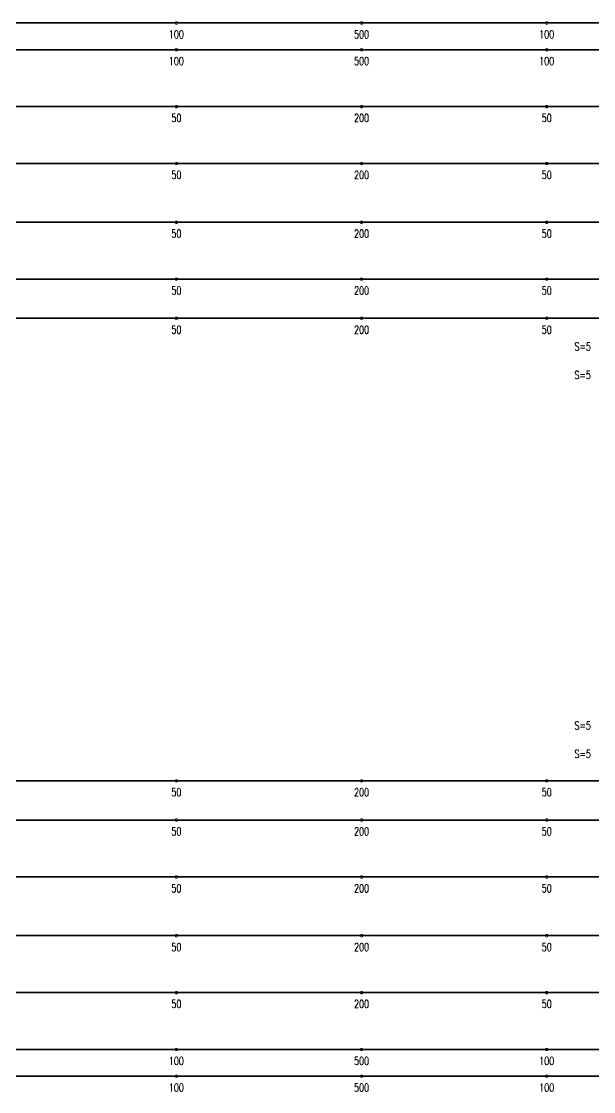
# Model space of a CAD drawing. Header units: millimetres. Extents: x 380619 to 446324, y 8350 to 38950.
# Drawn here: x 414297 to 430367, y 8468 to 38545 of the extents above; entities that cross this region are included whole.
import ezdxf

# ---------------------------------------------------------------- set-up
doc = ezdxf.new("R2010")
doc.units = ezdxf.units.MM
doc.layers.add('Current plane_Column', color=7, linetype='Continuous', true_color=0x4b00ff)
doc.layers.add('NDC_S-TENDON', color=6, linetype='Continuous', lineweight=35)
doc.layers.add('NDC_S_ANNO', color=7, linetype='Continuous', lineweight=20)
doc.styles.add('NDC_ANNO', font='', dxfattribs={"width": 0.8})
doc.styles.get('NDC_ANNO').set_extended_font_data('Dotum')

# ---------------------------------------------------------------- blocks, each defined once
blk = doc.blocks.new('HTB TDX')
at = {"layer": 'NDC_S-TENDON', "linetype": 'Continuous'}
for points, elevation in [([(36090, 29000, 20, 20, 0), (36070, 29035, 20, 20, 0), (36030, 29035, 20, 20, 0), (36010, 29000, 20, 20, 0), (36030, 28965, 20, 20, 0), (36070, 28965, 20, 20, 0)], 3200), ([(36090, 29000, 20, 20, 0), (36070, 29035, 20, 20, 0), (36030, 29035, 20, 20, 0), (36010, 29000, 20, 20, 0), (36030, 28965, 20, 20, 0), (36070, 28965, 20, 20, 0)], 3200), ([(41290, 29000, 20, 20, 0), (41270, 29035, 20, 20, 0), (41230, 29035, 20, 20, 0), (41210, 29000, 20, 20, 0), (41230, 28965, 20, 20, 0), (41270, 28965, 20, 20, 0)], 3600), ([(41290, 29000, 20, 20, 0), (41270, 29035, 20, 20, 0), (41230, 29035, 20, 20, 0), (41210, 29000, 20, 20, 0), (41230, 28965, 20, 20, 0), (41270, 28965, 20, 20, 0)], 3600), ([(41290, 29000, 20, 20, 0), (41270, 29035, 20, 20, 0), (41230, 29035, 20, 20, 0), (41210, 29000, 20, 20, 0), (41230, 28965, 20, 20, 0), (41270, 28965, 20, 20, 0)], 3600), ([(41290, 29000, 20, 20, 0), (41270, 29035, 20, 20, 0), (41230, 29035, 20, 20, 0), (41210, 29000, 20, 20, 0), (41230, 28965, 20, 20, 0), (41270, 28965, 20, 20, 0)], 3600), ([(46490, 29000, 20, 20, 0), (46470, 29035, 20, 20, 0), (46430, 29035, 20, 20, 0), (46410, 29000, 20, 20, 0), (46430, 28965, 20, 20, 0), (46470, 28965, 20, 20, 0)], 3200), ([(46490, 29000, 20, 20, 0), (46470, 29035, 20, 20, 0), (46430, 29035, 20, 20, 0), (46410, 29000, 20, 20, 0), (46430, 28965, 20, 20, 0), (46470, 28965, 20, 20, 0)], 3200), ([(36090, 28250, 20, 20, 0), (36070, 28285, 20, 20, 0), (36030, 28285, 20, 20, 0), (36010, 28250, 20, 20, 0), (36030, 28215, 20, 20, 0), (36070, 28215, 20, 20, 0)], 3200), ([(36090, 28250, 20, 20, 0), (36070, 28285, 20, 20, 0), (36030, 28285, 20, 20, 0), (36010, 28250, 20, 20, 0), (36030, 28215, 20, 20, 0), (36070, 28215, 20, 20, 0)], 3200), ([(41290, 28250, 20, 20, 0), (41270, 28285, 20, 20, 0), (41230, 28285, 20, 20, 0), (41210, 28250, 20, 20, 0), (41230, 28215, 20, 20, 0), (41270, 28215, 20, 20, 0)], 3600), ([(41290, 28250, 20, 20, 0), (41270, 28285, 20, 20, 0), (41230, 28285, 20, 20, 0), (41210, 28250, 20, 20, 0), (41230, 28215, 20, 20, 0), (41270, 28215, 20, 20, 0)], 3600), ([(41290, 28250, 20, 20, 0), (41270, 28285, 20, 20, 0), (41230, 28285, 20, 20, 0), (41210, 28250, 20, 20, 0), (41230, 28215, 20, 20, 0), (41270, 28215, 20, 20, 0)], 3600), ([(41290, 28250, 20, 20, 0), (41270, 28285, 20, 20, 0), (41230, 28285, 20, 20, 0), (41210, 28250, 20, 20, 0), (41230, 28215, 20, 20, 0), (41270, 28215, 20, 20, 0)], 3600), ([(46490, 28250, 20, 20, 0), (46470, 28285, 20, 20, 0), (46430, 28285, 20, 20, 0), (46410, 28250, 20, 20, 0), (46430, 28215, 20, 20, 0), (46470, 28215, 20, 20, 0)], 3200), ([(46490, 28250, 20, 20, 0), (46470, 28285, 20, 20, 0), (46430, 28285, 20, 20, 0), (46410, 28250, 20, 20, 0), (46430, 28215, 20, 20, 0), (46470, 28215, 20, 20, 0)], 3200), ([(36090, 26650, 20, 20, 0), (36070, 26685, 20, 20, 0), (36030, 26685, 20, 20, 0), (36010, 26650, 20, 20, 0), (36030, 26615, 20, 20, 0), (36070, 26615, 20, 20, 0)], 3500), ([(36090, 26650, 20, 20, 0), (36070, 26685, 20, 20, 0), (36030, 26685, 20, 20, 0), (36010, 26650, 20, 20, 0), (36030, 26615, 20, 20, 0), (36070, 26615, 20, 20, 0)], 3500), ([(41290, 26650, 20, 20, 0), (41270, 26685, 20, 20, 0), (41230, 26685, 20, 20, 0), (41210, 26650, 20, 20, 0), (41230, 26615, 20, 20, 0), (41270, 26615, 20, 20, 0)], 3650), ([(41290, 26650, 20, 20, 0), (41270, 26685, 20, 20, 0), (41230, 26685, 20, 20, 0), (41210, 26650, 20, 20, 0), (41230, 26615, 20, 20, 0), (41270, 26615, 20, 20, 0)], 3650), ([(41290, 26650, 20, 20, 0), (41270, 26685, 20, 20, 0), (41230, 26685, 20, 20, 0), (41210, 26650, 20, 20, 0), (41230, 26615, 20, 20, 0), (41270, 26615, 20, 20, 0)], 3650), ([(41290, 26650, 20, 20, 0), (41270, 26685, 20, 20, 0), (41230, 26685, 20, 20, 0), (41210, 26650, 20, 20, 0), (41230, 26615, 20, 20, 0), (41270, 26615, 20, 20, 0)], 3650), ([(46490, 26650, 20, 20, 0), (46470, 26685, 20, 20, 0), (46430, 26685, 20, 20, 0), (46410, 26650, 20, 20, 0), (46430, 26615, 20, 20, 0), (46470, 26615, 20, 20, 0)], 3500), ([(46490, 26650, 20, 20, 0), (46470, 26685, 20, 20, 0), (46430, 26685, 20, 20, 0), (46410, 26650, 20, 20, 0), (46430, 26615, 20, 20, 0), (46470, 26615, 20, 20, 0)], 3500), ([(36090, 25050, 20, 20, 0), (36070, 25085, 20, 20, 0), (36030, 25085, 20, 20, 0), (36010, 25050, 20, 20, 0), (36030, 25015, 20, 20, 0), (36070, 25015, 20, 20, 0)], 3500), ([(36090, 25050, 20, 20, 0), (36070, 25085, 20, 20, 0), (36030, 25085, 20, 20, 0), (36010, 25050, 20, 20, 0), (36030, 25015, 20, 20, 0), (36070, 25015, 20, 20, 0)], 3500), ([(41290, 25050, 20, 20, 0), (41270, 25085, 20, 20, 0), (41230, 25085, 20, 20, 0), (41210, 25050, 20, 20, 0), (41230, 25015, 20, 20, 0), (41270, 25015, 20, 20, 0)], 3650), ([(41290, 25050, 20, 20, 0), (41270, 25085, 20, 20, 0), (41230, 25085, 20, 20, 0), (41210, 25050, 20, 20, 0), (41230, 25015, 20, 20, 0), (41270, 25015, 20, 20, 0)], 3650), ([(41290, 25050, 20, 20, 0), (41270, 25085, 20, 20, 0), (41230, 25085, 20, 20, 0), (41210, 25050, 20, 20, 0), (41230, 25015, 20, 20, 0), (41270, 25015, 20, 20, 0)], 3650), ([(41290, 25050, 20, 20, 0), (41270, 25085, 20, 20, 0), (41230, 25085, 20, 20, 0), (41210, 25050, 20, 20, 0), (41230, 25015, 20, 20, 0), (41270, 25015, 20, 20, 0)], 3650), ([(46490, 25050, 20, 20, 0), (46470, 25085, 20, 20, 0), (46430, 25085, 20, 20, 0), (46410, 25050, 20, 20, 0), (46430, 25015, 20, 20, 0), (46470, 25015, 20, 20, 0)], 3500), ([(46490, 25050, 20, 20, 0), (46470, 25085, 20, 20, 0), (46430, 25085, 20, 20, 0), (46410, 25050, 20, 20, 0), (46430, 25015, 20, 20, 0), (46470, 25015, 20, 20, 0)], 3500), ([(36090, 23400, 20, 20, 0), (36070, 23435, 20, 20, 0), (36030, 23435, 20, 20, 0), (36010, 23400, 20, 20, 0), (36030, 23365, 20, 20, 0), (36070, 23365, 20, 20, 0)], 3500), ([(36090, 23400, 20, 20, 0), (36070, 23435, 20, 20, 0), (36030, 23435, 20, 20, 0), (36010, 23400, 20, 20, 0), (36030, 23365, 20, 20, 0), (36070, 23365, 20, 20, 0)], 3500), ([(41290, 23400, 20, 20, 0), (41270, 23435, 20, 20, 0), (41230, 23435, 20, 20, 0), (41210, 23400, 20, 20, 0), (41230, 23365, 20, 20, 0), (41270, 23365, 20, 20, 0)], 3650), ([(41290, 23400, 20, 20, 0), (41270, 23435, 20, 20, 0), (41230, 23435, 20, 20, 0), (41210, 23400, 20, 20, 0), (41230, 23365, 20, 20, 0), (41270, 23365, 20, 20, 0)], 3650), ([(41290, 23400, 20, 20, 0), (41270, 23435, 20, 20, 0), (41230, 23435, 20, 20, 0), (41210, 23400, 20, 20, 0), (41230, 23365, 20, 20, 0), (41270, 23365, 20, 20, 0)], 3650), ([(41290, 23400, 20, 20, 0), (41270, 23435, 20, 20, 0), (41230, 23435, 20, 20, 0), (41210, 23400, 20, 20, 0), (41230, 23365, 20, 20, 0), (41270, 23365, 20, 20, 0)], 3650), ([(46490, 23400, 20, 20, 0), (46470, 23435, 20, 20, 0), (46430, 23435, 20, 20, 0), (46410, 23400, 20, 20, 0), (46430, 23365, 20, 20, 0), (46470, 23365, 20, 20, 0)], 3500), ([(46490, 23400, 20, 20, 0), (46470, 23435, 20, 20, 0), (46430, 23435, 20, 20, 0), (46410, 23400, 20, 20, 0), (46430, 23365, 20, 20, 0), (46470, 23365, 20, 20, 0)], 3500), ([(36090, 21800, 20, 20, 0), (36070, 21835, 20, 20, 0), (36030, 21835, 20, 20, 0), (36010, 21800, 20, 20, 0), (36030, 21765, 20, 20, 0), (36070, 21765, 20, 20, 0)], 3500), ([(36090, 21800, 20, 20, 0), (36070, 21835, 20, 20, 0), (36030, 21835, 20, 20, 0), (36010, 21800, 20, 20, 0), (36030, 21765, 20, 20, 0), (36070, 21765, 20, 20, 0)], 3500), ([(41290, 21800, 20, 20, 0), (41270, 21835, 20, 20, 0), (41230, 21835, 20, 20, 0), (41210, 21800, 20, 20, 0), (41230, 21765, 20, 20, 0), (41270, 21765, 20, 20, 0)], 3650), ([(41290, 21800, 20, 20, 0), (41270, 21835, 20, 20, 0), (41230, 21835, 20, 20, 0), (41210, 21800, 20, 20, 0), (41230, 21765, 20, 20, 0), (41270, 21765, 20, 20, 0)], 3650), ([(41290, 21800, 20, 20, 0), (41270, 21835, 20, 20, 0), (41230, 21835, 20, 20, 0), (41210, 21800, 20, 20, 0), (41230, 21765, 20, 20, 0), (41270, 21765, 20, 20, 0)], 3650), ([(41290, 21800, 20, 20, 0), (41270, 21835, 20, 20, 0), (41230, 21835, 20, 20, 0), (41210, 21800, 20, 20, 0), (41230, 21765, 20, 20, 0), (41270, 21765, 20, 20, 0)], 3650), ([(46490, 21800, 20, 20, 0), (46470, 21835, 20, 20, 0), (46430, 21835, 20, 20, 0), (46410, 21800, 20, 20, 0), (46430, 21765, 20, 20, 0), (46470, 21765, 20, 20, 0)], 3500), ([(46490, 21800, 20, 20, 0), (46470, 21835, 20, 20, 0), (46430, 21835, 20, 20, 0), (46410, 21800, 20, 20, 0), (46430, 21765, 20, 20, 0), (46470, 21765, 20, 20, 0)], 3500), ([(36090, 20700, 20, 20, 0), (36070, 20735, 20, 20, 0), (36030, 20735, 20, 20, 0), (36010, 20700, 20, 20, 0), (36030, 20665, 20, 20, 0), (36070, 20665, 20, 20, 0)], 3500), ([(36090, 20700, 20, 20, 0), (36070, 20735, 20, 20, 0), (36030, 20735, 20, 20, 0), (36010, 20700, 20, 20, 0), (36030, 20665, 20, 20, 0), (36070, 20665, 20, 20, 0)], 3500), ([(41290, 20700, 20, 20, 0), (41270, 20735, 20, 20, 0), (41230, 20735, 20, 20, 0), (41210, 20700, 20, 20, 0), (41230, 20665, 20, 20, 0), (41270, 20665, 20, 20, 0)], 3650), ([(41290, 20700, 20, 20, 0), (41270, 20735, 20, 20, 0), (41230, 20735, 20, 20, 0), (41210, 20700, 20, 20, 0), (41230, 20665, 20, 20, 0), (41270, 20665, 20, 20, 0)], 3650), ([(41290, 20700, 20, 20, 0), (41270, 20735, 20, 20, 0), (41230, 20735, 20, 20, 0), (41210, 20700, 20, 20, 0), (41230, 20665, 20, 20, 0), (41270, 20665, 20, 20, 0)], 3650), ([(41290, 20700, 20, 20, 0), (41270, 20735, 20, 20, 0), (41230, 20735, 20, 20, 0), (41210, 20700, 20, 20, 0), (41230, 20665, 20, 20, 0), (41270, 20665, 20, 20, 0)], 3650), ([(46490, 20700, 20, 20, 0), (46470, 20735, 20, 20, 0), (46430, 20735, 20, 20, 0), (46410, 20700, 20, 20, 0), (46430, 20665, 20, 20, 0), (46470, 20665, 20, 20, 0)], 3500), ([(46490, 20700, 20, 20, 0), (46470, 20735, 20, 20, 0), (46430, 20735, 20, 20, 0), (46410, 20700, 20, 20, 0), (46430, 20665, 20, 20, 0), (46470, 20665, 20, 20, 0)], 3500), ([(36090, 7700, 20, 20, 0), (36070, 7735, 20, 20, 0), (36030, 7735, 20, 20, 0), (36010, 7700, 20, 20, 0), (36030, 7665, 20, 20, 0), (36070, 7665, 20, 20, 0)], 3500), ([(36090, 7700, 20, 20, 0), (36070, 7735, 20, 20, 0), (36030, 7735, 20, 20, 0), (36010, 7700, 20, 20, 0), (36030, 7665, 20, 20, 0), (36070, 7665, 20, 20, 0)], 3500), ([(41290, 7700, 20, 20, 0), (41270, 7735, 20, 20, 0), (41230, 7735, 20, 20, 0), (41210, 7700, 20, 20, 0), (41230, 7665, 20, 20, 0), (41270, 7665, 20, 20, 0)], 3650), ([(41290, 7700, 20, 20, 0), (41270, 7735, 20, 20, 0), (41230, 7735, 20, 20, 0), (41210, 7700, 20, 20, 0), (41230, 7665, 20, 20, 0), (41270, 7665, 20, 20, 0)], 3650), ([(41290, 7700, 20, 20, 0), (41270, 7735, 20, 20, 0), (41230, 7735, 20, 20, 0), (41210, 7700, 20, 20, 0), (41230, 7665, 20, 20, 0), (41270, 7665, 20, 20, 0)], 3650), ([(41290, 7700, 20, 20, 0), (41270, 7735, 20, 20, 0), (41230, 7735, 20, 20, 0), (41210, 7700, 20, 20, 0), (41230, 7665, 20, 20, 0), (41270, 7665, 20, 20, 0)], 3650), ([(46490, 7700, 20, 20, 0), (46470, 7735, 20, 20, 0), (46430, 7735, 20, 20, 0), (46410, 7700, 20, 20, 0), (46430, 7665, 20, 20, 0), (46470, 7665, 20, 20, 0)], 3500), ([(46490, 7700, 20, 20, 0), (46470, 7735, 20, 20, 0), (46430, 7735, 20, 20, 0), (46410, 7700, 20, 20, 0), (46430, 7665, 20, 20, 0), (46470, 7665, 20, 20, 0)], 3500), ([(36090, 6600, 20, 20, 0), (36070, 6635, 20, 20, 0), (36030, 6635, 20, 20, 0), (36010, 6600, 20, 20, 0), (36030, 6565, 20, 20, 0), (36070, 6565, 20, 20, 0)], 3500), ([(36090, 6600, 20, 20, 0), (36070, 6635, 20, 20, 0), (36030, 6635, 20, 20, 0), (36010, 6600, 20, 20, 0), (36030, 6565, 20, 20, 0), (36070, 6565, 20, 20, 0)], 3500), ([(41290, 6600, 20, 20, 0), (41270, 6635, 20, 20, 0), (41230, 6635, 20, 20, 0), (41210, 6600, 20, 20, 0), (41230, 6565, 20, 20, 0), (41270, 6565, 20, 20, 0)], 3650), ([(41290, 6600, 20, 20, 0), (41270, 6635, 20, 20, 0), (41230, 6635, 20, 20, 0), (41210, 6600, 20, 20, 0), (41230, 6565, 20, 20, 0), (41270, 6565, 20, 20, 0)], 3650), ([(41290, 6600, 20, 20, 0), (41270, 6635, 20, 20, 0), (41230, 6635, 20, 20, 0), (41210, 6600, 20, 20, 0), (41230, 6565, 20, 20, 0), (41270, 6565, 20, 20, 0)], 3650), ([(41290, 6600, 20, 20, 0), (41270, 6635, 20, 20, 0), (41230, 6635, 20, 20, 0), (41210, 6600, 20, 20, 0), (41230, 6565, 20, 20, 0), (41270, 6565, 20, 20, 0)], 3650), ([(46490, 6600, 20, 20, 0), (46470, 6635, 20, 20, 0), (46430, 6635, 20, 20, 0), (46410, 6600, 20, 20, 0), (46430, 6565, 20, 20, 0), (46470, 6565, 20, 20, 0)], 3500), ([(46490, 6600, 20, 20, 0), (46470, 6635, 20, 20, 0), (46430, 6635, 20, 20, 0), (46410, 6600, 20, 20, 0), (46430, 6565, 20, 20, 0), (46470, 6565, 20, 20, 0)], 3500), ([(36090, 5000, 20, 20, 0), (36070, 5035, 20, 20, 0), (36030, 5035, 20, 20, 0), (36010, 5000, 20, 20, 0), (36030, 4965, 20, 20, 0), (36070, 4965, 20, 20, 0)], 3500), ([(36090, 5000, 20, 20, 0), (36070, 5035, 20, 20, 0), (36030, 5035, 20, 20, 0), (36010, 5000, 20, 20, 0), (36030, 4965, 20, 20, 0), (36070, 4965, 20, 20, 0)], 3500), ([(41290, 5000, 20, 20, 0), (41270, 5035, 20, 20, 0), (41230, 5035, 20, 20, 0), (41210, 5000, 20, 20, 0), (41230, 4965, 20, 20, 0), (41270, 4965, 20, 20, 0)], 3650), ([(41290, 5000, 20, 20, 0), (41270, 5035, 20, 20, 0), (41230, 5035, 20, 20, 0), (41210, 5000, 20, 20, 0), (41230, 4965, 20, 20, 0), (41270, 4965, 20, 20, 0)], 3650), ([(41290, 5000, 20, 20, 0), (41270, 5035, 20, 20, 0), (41230, 5035, 20, 20, 0), (41210, 5000, 20, 20, 0), (41230, 4965, 20, 20, 0), (41270, 4965, 20, 20, 0)], 3650), ([(41290, 5000, 20, 20, 0), (41270, 5035, 20, 20, 0), (41230, 5035, 20, 20, 0), (41210, 5000, 20, 20, 0), (41230, 4965, 20, 20, 0), (41270, 4965, 20, 20, 0)], 3650), ([(46490, 5000, 20, 20, 0), (46470, 5035, 20, 20, 0), (46430, 5035, 20, 20, 0), (46410, 5000, 20, 20, 0), (46430, 4965, 20, 20, 0), (46470, 4965, 20, 20, 0)], 3500), ([(46490, 5000, 20, 20, 0), (46470, 5035, 20, 20, 0), (46430, 5035, 20, 20, 0), (46410, 5000, 20, 20, 0), (46430, 4965, 20, 20, 0), (46470, 4965, 20, 20, 0)], 3500), ([(36090, 3350, 20, 20, 0), (36070, 3385, 20, 20, 0), (36030, 3385, 20, 20, 0), (36010, 3350, 20, 20, 0), (36030, 3315, 20, 20, 0), (36070, 3315, 20, 20, 0)], 3500), ([(36090, 3350, 20, 20, 0), (36070, 3385, 20, 20, 0), (36030, 3385, 20, 20, 0), (36010, 3350, 20, 20, 0), (36030, 3315, 20, 20, 0), (36070, 3315, 20, 20, 0)], 3500), ([(41290, 3350, 20, 20, 0), (41270, 3385, 20, 20, 0), (41230, 3385, 20, 20, 0), (41210, 3350, 20, 20, 0), (41230, 3315, 20, 20, 0), (41270, 3315, 20, 20, 0)], 3650), ([(41290, 3350, 20, 20, 0), (41270, 3385, 20, 20, 0), (41230, 3385, 20, 20, 0), (41210, 3350, 20, 20, 0), (41230, 3315, 20, 20, 0), (41270, 3315, 20, 20, 0)], 3650), ([(41290, 3350, 20, 20, 0), (41270, 3385, 20, 20, 0), (41230, 3385, 20, 20, 0), (41210, 3350, 20, 20, 0), (41230, 3315, 20, 20, 0), (41270, 3315, 20, 20, 0)], 3650), ([(41290, 3350, 20, 20, 0), (41270, 3385, 20, 20, 0), (41230, 3385, 20, 20, 0), (41210, 3350, 20, 20, 0), (41230, 3315, 20, 20, 0), (41270, 3315, 20, 20, 0)], 3650), ([(46490, 3350, 20, 20, 0), (46470, 3385, 20, 20, 0), (46430, 3385, 20, 20, 0), (46410, 3350, 20, 20, 0), (46430, 3315, 20, 20, 0), (46470, 3315, 20, 20, 0)], 3500), ([(46490, 3350, 20, 20, 0), (46470, 3385, 20, 20, 0), (46430, 3385, 20, 20, 0), (46410, 3350, 20, 20, 0), (46430, 3315, 20, 20, 0), (46470, 3315, 20, 20, 0)], 3500), ([(36090, 1750, 20, 20, 0), (36070, 1785, 20, 20, 0), (36030, 1785, 20, 20, 0), (36010, 1750, 20, 20, 0), (36030, 1715, 20, 20, 0), (36070, 1715, 20, 20, 0)], 3500), ([(36090, 1750, 20, 20, 0), (36070, 1785, 20, 20, 0), (36030, 1785, 20, 20, 0), (36010, 1750, 20, 20, 0), (36030, 1715, 20, 20, 0), (36070, 1715, 20, 20, 0)], 3500), ([(41290, 1750, 20, 20, 0), (41270, 1785, 20, 20, 0), (41230, 1785, 20, 20, 0), (41210, 1750, 20, 20, 0), (41230, 1715, 20, 20, 0), (41270, 1715, 20, 20, 0)], 3650), ([(41290, 1750, 20, 20, 0), (41270, 1785, 20, 20, 0), (41230, 1785, 20, 20, 0), (41210, 1750, 20, 20, 0), (41230, 1715, 20, 20, 0), (41270, 1715, 20, 20, 0)], 3650), ([(41290, 1750, 20, 20, 0), (41270, 1785, 20, 20, 0), (41230, 1785, 20, 20, 0), (41210, 1750, 20, 20, 0), (41230, 1715, 20, 20, 0), (41270, 1715, 20, 20, 0)], 3650), ([(41290, 1750, 20, 20, 0), (41270, 1785, 20, 20, 0), (41230, 1785, 20, 20, 0), (41210, 1750, 20, 20, 0), (41230, 1715, 20, 20, 0), (41270, 1715, 20, 20, 0)], 3650), ([(46490, 1750, 20, 20, 0), (46470, 1785, 20, 20, 0), (46430, 1785, 20, 20, 0), (46410, 1750, 20, 20, 0), (46430, 1715, 20, 20, 0), (46470, 1715, 20, 20, 0)], 3500), ([(46490, 1750, 20, 20, 0), (46470, 1785, 20, 20, 0), (46430, 1785, 20, 20, 0), (46410, 1750, 20, 20, 0), (46430, 1715, 20, 20, 0), (46470, 1715, 20, 20, 0)], 3500), ([(36090, 150, 20, 20, 0), (36070, 185, 20, 20, 0), (36030, 185, 20, 20, 0), (36010, 150, 20, 20, 0), (36030, 115, 20, 20, 0), (36070, 115, 20, 20, 0)], 3200), ([(36090, 150, 20, 20, 0), (36070, 185, 20, 20, 0), (36030, 185, 20, 20, 0), (36010, 150, 20, 20, 0), (36030, 115, 20, 20, 0), (36070, 115, 20, 20, 0)], 3200), ([(41290, 150, 20, 20, 0), (41270, 185, 20, 20, 0), (41230, 185, 20, 20, 0), (41210, 150, 20, 20, 0), (41230, 115, 20, 20, 0), (41270, 115, 20, 20, 0)], 3600), ([(41290, 150, 20, 20, 0), (41270, 185, 20, 20, 0), (41230, 185, 20, 20, 0), (41210, 150, 20, 20, 0), (41230, 115, 20, 20, 0), (41270, 115, 20, 20, 0)], 3600), ([(41290, 150, 20, 20, 0), (41270, 185, 20, 20, 0), (41230, 185, 20, 20, 0), (41210, 150, 20, 20, 0), (41230, 115, 20, 20, 0), (41270, 115, 20, 20, 0)], 3600), ([(41290, 150, 20, 20, 0), (41270, 185, 20, 20, 0), (41230, 185, 20, 20, 0), (41210, 150, 20, 20, 0), (41230, 115, 20, 20, 0), (41270, 115, 20, 20, 0)], 3600), ([(46490, 150, 20, 20, 0), (46470, 185, 20, 20, 0), (46430, 185, 20, 20, 0), (46410, 150, 20, 20, 0), (46430, 115, 20, 20, 0), (46470, 115, 20, 20, 0)], 3200), ([(46490, 150, 20, 20, 0), (46470, 185, 20, 20, 0), (46430, 185, 20, 20, 0), (46410, 150, 20, 20, 0), (46430, 115, 20, 20, 0), (46470, 115, 20, 20, 0)], 3200), ([(36090, -600, 20, 20, 0), (36070, -565, 20, 20, 0), (36030, -565, 20, 20, 0), (36010, -600, 20, 20, 0), (36030, -635, 20, 20, 0), (36070, -635, 20, 20, 0)], 3200), ([(36090, -600, 20, 20, 0), (36070, -565, 20, 20, 0), (36030, -565, 20, 20, 0), (36010, -600, 20, 20, 0), (36030, -635, 20, 20, 0), (36070, -635, 20, 20, 0)], 3200), ([(41290, -600, 20, 20, 0), (41270, -565, 20, 20, 0), (41230, -565, 20, 20, 0), (41210, -600, 20, 20, 0), (41230, -635, 20, 20, 0), (41270, -635, 20, 20, 0)], 3600), ([(41290, -600, 20, 20, 0), (41270, -565, 20, 20, 0), (41230, -565, 20, 20, 0), (41210, -600, 20, 20, 0), (41230, -635, 20, 20, 0), (41270, -635, 20, 20, 0)], 3600), ([(41290, -600, 20, 20, 0), (41270, -565, 20, 20, 0), (41230, -565, 20, 20, 0), (41210, -600, 20, 20, 0), (41230, -635, 20, 20, 0), (41270, -635, 20, 20, 0)], 3600), ([(41290, -600, 20, 20, 0), (41270, -565, 20, 20, 0), (41230, -565, 20, 20, 0), (41210, -600, 20, 20, 0), (41230, -635, 20, 20, 0), (41270, -635, 20, 20, 0)], 3600), ([(46490, -600, 20, 20, 0), (46470, -565, 20, 20, 0), (46430, -565, 20, 20, 0), (46410, -600, 20, 20, 0), (46430, -635, 20, 20, 0), (46470, -635, 20, 20, 0)], 3200), ([(46490, -600, 20, 20, 0), (46470, -565, 20, 20, 0), (46430, -565, 20, 20, 0), (46410, -600, 20, 20, 0), (46430, -635, 20, 20, 0), (46470, -635, 20, 20, 0)], 3200)]:
    blk.add_lwpolyline(points, format="xyseb", close=True, dxfattribs=dict(at, elevation=elevation))
for points in [[(30850, 29000, 3600), (31543, 29000, 3582), (32237, 29000, 3529), (32930, 29000, 3440), (33710, 29000, 3335), (34490, 29000, 3260), (35270, 29000, 3215), (36050, 29000, 3200), (36830, 29000, 3215), (37610, 29000, 3260), (38390, 29000, 3335), (39170, 29000, 3440), (39863, 29000, 3529), (40557, 29000, 3582), (41250, 29000, 3600)], [(41250, 29000, 3600), (41943, 29000, 3582), (42637, 29000, 3529), (43330, 29000, 3440), (44110, 29000, 3335), (44890, 29000, 3260), (45670, 29000, 3215), (46450, 29000, 3200), (47230, 29000, 3215), (48010, 29000, 3260), (48790, 29000, 3335), (49570, 29000, 3440), (50263, 29000, 3529), (50957, 29000, 3582), (51650, 29000, 3600)], [(30850, 28250, 3600), (31543, 28250, 3582), (32237, 28250, 3529), (32930, 28250, 3440), (33710, 28250, 3335), (34490, 28250, 3260), (35270, 28250, 3215), (36050, 28250, 3200), (36830, 28250, 3215), (37610, 28250, 3260), (38390, 28250, 3335), (39170, 28250, 3440), (39863, 28250, 3529), (40557, 28250, 3582), (41250, 28250, 3600)], [(41250, 28250, 3600), (41943, 28250, 3582), (42637, 28250, 3529), (43330, 28250, 3440), (44110, 28250, 3335), (44890, 28250, 3260), (45670, 28250, 3215), (46450, 28250, 3200), (47230, 28250, 3215), (48010, 28250, 3260), (48790, 28250, 3335), (49570, 28250, 3440), (50263, 28250, 3529), (50957, 28250, 3582), (51650, 28250, 3600)], [(30850, 26650, 3650), (31543, 26650, 3643), (32237, 26650, 3623), (32930, 26650, 3590), (33710, 26650, 3551), (34490, 26650, 3522), (35270, 26650, 3506), (36050, 26650, 3500), (36830, 26650, 3506), (37610, 26650, 3522), (38390, 26650, 3551), (39170, 26650, 3590), (39863, 26650, 3623), (40557, 26650, 3643), (41250, 26650, 3650)], [(41250, 26650, 3650), (41943, 26650, 3643), (42637, 26650, 3623), (43330, 26650, 3590), (44110, 26650, 3551), (44890, 26650, 3522), (45670, 26650, 3506), (46450, 26650, 3500), (47230, 26650, 3506), (48010, 26650, 3522), (48790, 26650, 3551), (49570, 26650, 3590), (50263, 26650, 3623), (50957, 26650, 3643), (51650, 26650, 3650)], [(30850, 25050, 3650), (31543, 25050, 3643), (32237, 25050, 3623), (32930, 25050, 3590), (33710, 25050, 3551), (34490, 25050, 3522), (35270, 25050, 3506), (36050, 25050, 3500), (36830, 25050, 3506), (37610, 25050, 3522), (38390, 25050, 3551), (39170, 25050, 3590), (39863, 25050, 3623), (40557, 25050, 3643), (41250, 25050, 3650)], [(41250, 25050, 3650), (41943, 25050, 3643), (42637, 25050, 3623), (43330, 25050, 3590), (44110, 25050, 3551), (44890, 25050, 3522), (45670, 25050, 3506), (46450, 25050, 3500), (47230, 25050, 3506), (48010, 25050, 3522), (48790, 25050, 3551), (49570, 25050, 3590), (50263, 25050, 3623), (50957, 25050, 3643), (51650, 25050, 3650)], [(30850, 23400, 3650), (31543, 23400, 3643), (32237, 23400, 3623), (32930, 23400, 3590), (33710, 23400, 3551), (34490, 23400, 3522), (35270, 23400, 3506), (36050, 23400, 3500), (36830, 23400, 3506), (37610, 23400, 3522), (38390, 23400, 3551), (39170, 23400, 3590), (39863, 23400, 3623), (40557, 23400, 3643), (41250, 23400, 3650)], [(41250, 23400, 3650), (41943, 23400, 3643), (42637, 23400, 3623), (43330, 23400, 3590), (44110, 23400, 3551), (44890, 23400, 3522), (45670, 23400, 3506), (46450, 23400, 3500), (47230, 23400, 3506), (48010, 23400, 3522), (48790, 23400, 3551), (49570, 23400, 3590), (50263, 23400, 3623), (50957, 23400, 3643), (51650, 23400, 3650)], [(30850, 21800, 3650), (31543, 21800, 3643), (32237, 21800, 3623), (32930, 21800, 3590), (33710, 21800, 3551), (34490, 21800, 3522), (35270, 21800, 3506), (36050, 21800, 3500), (36830, 21800, 3506), (37610, 21800, 3522), (38390, 21800, 3551), (39170, 21800, 3590), (39863, 21800, 3623), (40557, 21800, 3643), (41250, 21800, 3650)], [(41250, 21800, 3650), (41943, 21800, 3643), (42637, 21800, 3623), (43330, 21800, 3590), (44110, 21800, 3551), (44890, 21800, 3522), (45670, 21800, 3506), (46450, 21800, 3500), (47230, 21800, 3506), (48010, 21800, 3522), (48790, 21800, 3551), (49570, 21800, 3590), (50263, 21800, 3623), (50957, 21800, 3643), (51650, 21800, 3650)], [(30850, 20700, 3650), (31543, 20700, 3643), (32237, 20700, 3623), (32930, 20700, 3590), (33710, 20700, 3551), (34490, 20700, 3522), (35270, 20700, 3506), (36050, 20700, 3500), (36830, 20700, 3506), (37610, 20700, 3522), (38390, 20700, 3551), (39170, 20700, 3590), (39863, 20700, 3623), (40557, 20700, 3643), (41250, 20700, 3650)], [(41250, 20700, 3650), (41943, 20700, 3643), (42637, 20700, 3623), (43330, 20700, 3590), (44110, 20700, 3551), (44890, 20700, 3522), (45670, 20700, 3506), (46450, 20700, 3500), (47230, 20700, 3506), (48010, 20700, 3522), (48790, 20700, 3551), (49570, 20700, 3590), (50263, 20700, 3623), (50957, 20700, 3643), (51650, 20700, 3650)], [(30850, 7700, 3650), (31543, 7700, 3643), (32237, 7700, 3623), (32930, 7700, 3590), (33710, 7700, 3551), (34490, 7700, 3522), (35270, 7700, 3506), (36050, 7700, 3500), (36830, 7700, 3506), (37610, 7700, 3522), (38390, 7700, 3551), (39170, 7700, 3590), (39863, 7700, 3623), (40557, 7700, 3643), (41250, 7700, 3650)], [(41250, 7700, 3650), (41943, 7700, 3643), (42637, 7700, 3623), (43330, 7700, 3590), (44110, 7700, 3551), (44890, 7700, 3522), (45670, 7700, 3506), (46450, 7700, 3500), (47230, 7700, 3506), (48010, 7700, 3522), (48790, 7700, 3551), (49570, 7700, 3590), (50263, 7700, 3623), (50957, 7700, 3643), (51650, 7700, 3650)], [(30850, 6600, 3650), (31543, 6600, 3643), (32237, 6600, 3623), (32930, 6600, 3590), (33710, 6600, 3551), (34490, 6600, 3522), (35270, 6600, 3506), (36050, 6600, 3500), (36830, 6600, 3506), (37610, 6600, 3522), (38390, 6600, 3551), (39170, 6600, 3590), (39863, 6600, 3623), (40557, 6600, 3643), (41250, 6600, 3650)], [(41250, 6600, 3650), (41943, 6600, 3643), (42637, 6600, 3623), (43330, 6600, 3590), (44110, 6600, 3551), (44890, 6600, 3522), (45670, 6600, 3506), (46450, 6600, 3500), (47230, 6600, 3506), (48010, 6600, 3522), (48790, 6600, 3551), (49570, 6600, 3590), (50263, 6600, 3623), (50957, 6600, 3643), (51650, 6600, 3650)], [(30850, 5000, 3650), (31543, 5000, 3643), (32237, 5000, 3623), (32930, 5000, 3590), (33710, 5000, 3551), (34490, 5000, 3522), (35270, 5000, 3506), (36050, 5000, 3500), (36830, 5000, 3506), (37610, 5000, 3522), (38390, 5000, 3551), (39170, 5000, 3590), (39863, 5000, 3623), (40557, 5000, 3643), (41250, 5000, 3650)], [(41250, 5000, 3650), (41943, 5000, 3643), (42637, 5000, 3623), (43330, 5000, 3590), (44110, 5000, 3551), (44890, 5000, 3522), (45670, 5000, 3506), (46450, 5000, 3500), (47230, 5000, 3506), (48010, 5000, 3522), (48790, 5000, 3551), (49570, 5000, 3590), (50263, 5000, 3623), (50957, 5000, 3643), (51650, 5000, 3650)], [(30850, 3350, 3650), (31543, 3350, 3643), (32237, 3350, 3623), (32930, 3350, 3590), (33710, 3350, 3551), (34490, 3350, 3522), (35270, 3350, 3506), (36050, 3350, 3500), (36830, 3350, 3506), (37610, 3350, 3522), (38390, 3350, 3551), (39170, 3350, 3590), (39863, 3350, 3623), (40557, 3350, 3643), (41250, 3350, 3650)], [(41250, 3350, 3650), (41943, 3350, 3643), (42637, 3350, 3623), (43330, 3350, 3590), (44110, 3350, 3551), (44890, 3350, 3522), (45670, 3350, 3506), (46450, 3350, 3500), (47230, 3350, 3506), (48010, 3350, 3522), (48790, 3350, 3551), (49570, 3350, 3590), (50263, 3350, 3623), (50957, 3350, 3643), (51650, 3350, 3650)], [(30850, 1750, 3650), (31543, 1750, 3643), (32237, 1750, 3623), (32930, 1750, 3590), (33710, 1750, 3551), (34490, 1750, 3522), (35270, 1750, 3506), (36050, 1750, 3500), (36830, 1750, 3506), (37610, 1750, 3522), (38390, 1750, 3551), (39170, 1750, 3590), (39863, 1750, 3623), (40557, 1750, 3643), (41250, 1750, 3650)], [(41250, 1750, 3650), (41943, 1750, 3643), (42637, 1750, 3623), (43330, 1750, 3590), (44110, 1750, 3551), (44890, 1750, 3522), (45670, 1750, 3506), (46450, 1750, 3500), (47230, 1750, 3506), (48010, 1750, 3522), (48790, 1750, 3551), (49570, 1750, 3590), (50263, 1750, 3623), (50957, 1750, 3643), (51650, 1750, 3650)], [(30850, 150, 3600), (31543, 150, 3582), (32237, 150, 3529), (32930, 150, 3440), (33710, 150, 3335), (34490, 150, 3260), (35270, 150, 3215), (36050, 150, 3200), (36830, 150, 3215), (37610, 150, 3260), (38390, 150, 3335), (39170, 150, 3440), (39863, 150, 3529), (40557, 150, 3582), (41250, 150, 3600)], [(41250, 150, 3600), (41943, 150, 3582), (42637, 150, 3529), (43330, 150, 3440), (44110, 150, 3335), (44890, 150, 3260), (45670, 150, 3215), (46450, 150, 3200), (47230, 150, 3215), (48010, 150, 3260), (48790, 150, 3335), (49570, 150, 3440), (50263, 150, 3529), (50957, 150, 3582), (51650, 150, 3600)], [(30850, -600, 3600), (31543, -600, 3582), (32237, -600, 3529), (32930, -600, 3440), (33710, -600, 3335), (34490, -600, 3260), (35270, -600, 3215), (36050, -600, 3200), (36830, -600, 3215), (37610, -600, 3260), (38390, -600, 3335), (39170, -600, 3440), (39863, -600, 3529), (40557, -600, 3582), (41250, -600, 3600)], [(41250, -600, 3600), (41943, -600, 3582), (42637, -600, 3529), (43330, -600, 3440), (44110, -600, 3335), (44890, -600, 3260), (45670, -600, 3215), (46450, -600, 3200), (47230, -600, 3215), (48010, -600, 3260), (48790, -600, 3335), (49570, -600, 3440), (50263, -600, 3529), (50957, -600, 3582), (51650, -600, 3600)]]:
    blk.add_polyline3d(points, dxfattribs=at)
at = {"layer": 'NDC_S_ANNO', "linetype": 'Continuous', "char_height": 225, "attachment_point": 5, "line_spacing_factor": 0.75, "style": 'NDC_ANNO'}
for s, insert in [('\\FSTANDARD.shx;100', (36050, 28680, 3200)), ('\\FSTANDARD.shx;500', (41250, 28680, 3600)), ('\\FSTANDARD.shx;100', (46450, 28680, 3200)), ('\\FSTANDARD.shx;100', (36050, 27930, 3200)), ('\\FSTANDARD.shx;500', (41250, 27930, 3600)), ('\\FSTANDARD.shx;100', (46450, 27930, 3200)), ('\\FSTANDARD.shx;50', (36050, 26330, 3500)), ('\\FSTANDARD.shx;200', (41250, 26330, 3650)), ('\\FSTANDARD.shx;50', (46450, 26330, 3500)), ('\\FSTANDARD.shx;50', (36050, 24730, 3500)), ('\\FSTANDARD.shx;200', (41250, 24730, 3650)), ('\\FSTANDARD.shx;50', (46450, 24730, 3500)), ('\\FSTANDARD.shx;50', (36050, 23080, 3500)), ('\\FSTANDARD.shx;200', (41250, 23080, 3650)), ('\\FSTANDARD.shx;50', (46450, 23080, 3500)), ('\\FSTANDARD.shx;50', (36050, 21480, 3500)), ('\\FSTANDARD.shx;200', (41250, 21480, 3650)), ('\\FSTANDARD.shx;50', (46450, 21480, 3500)), ('\\FSTANDARD.shx;50', (36050, 20380, 3500)), ('\\FSTANDARD.shx;200', (41250, 20380, 3650)), ('\\FSTANDARD.shx;50', (46450, 20380, 3500)), ('\\FSTANDARD.shx;S=5', (47462, 19908, 3700)), ('\\FSTANDARD.shx;S=5', (47462, 19108, 3700)), ('\\FSTANDARD.shx;S=5', (47462, 9257, 3700)), ('\\FSTANDARD.shx;S=5', (47462, 8457, 3700)), ('\\FSTANDARD.shx;50', (36050, 7380, 3500)), ('\\FSTANDARD.shx;200', (41250, 7380, 3650)), ('\\FSTANDARD.shx;50', (46450, 7380, 3500)), ('\\FSTANDARD.shx;50', (36050, 6280, 3500)), ('\\FSTANDARD.shx;200', (41250, 6280, 3650)), ('\\FSTANDARD.shx;50', (46450, 6280, 3500)), ('\\FSTANDARD.shx;50', (36050, 4680, 3500)), ('\\FSTANDARD.shx;200', (41250, 4680, 3650)), ('\\FSTANDARD.shx;50', (46450, 4680, 3500)), ('\\FSTANDARD.shx;50', (36050, 3030, 3500)), ('\\FSTANDARD.shx;200', (41250, 3030, 3650)), ('\\FSTANDARD.shx;50', (46450, 3030, 3500)), ('\\FSTANDARD.shx;50', (36050, 1430, 3500)), ('\\FSTANDARD.shx;200', (41250, 1430, 3650)), ('\\FSTANDARD.shx;50', (46450, 1430, 3500)), ('\\FSTANDARD.shx;100', (36050, -170, 3200)), ('\\FSTANDARD.shx;500', (41250, -170, 3600)), ('\\FSTANDARD.shx;100', (46450, -170, 3200)), ('\\FSTANDARD.shx;100', (36050, -920, 3200)), ('\\FSTANDARD.shx;500', (41250, -920, 3600)), ('\\FSTANDARD.shx;100', (46450, -920, 3200))]:
    blk.add_mtext(s, dxfattribs=dict(at, insert=insert))

msp = doc.modelspace()

# ---------------------------------------------------------------- block references
at = {"layer": 'Current plane_Column'}
msp.add_blockref('HTB TDX', (382600, 9500), dxfattribs=at)

doc.saveas('drawing.dxf')
